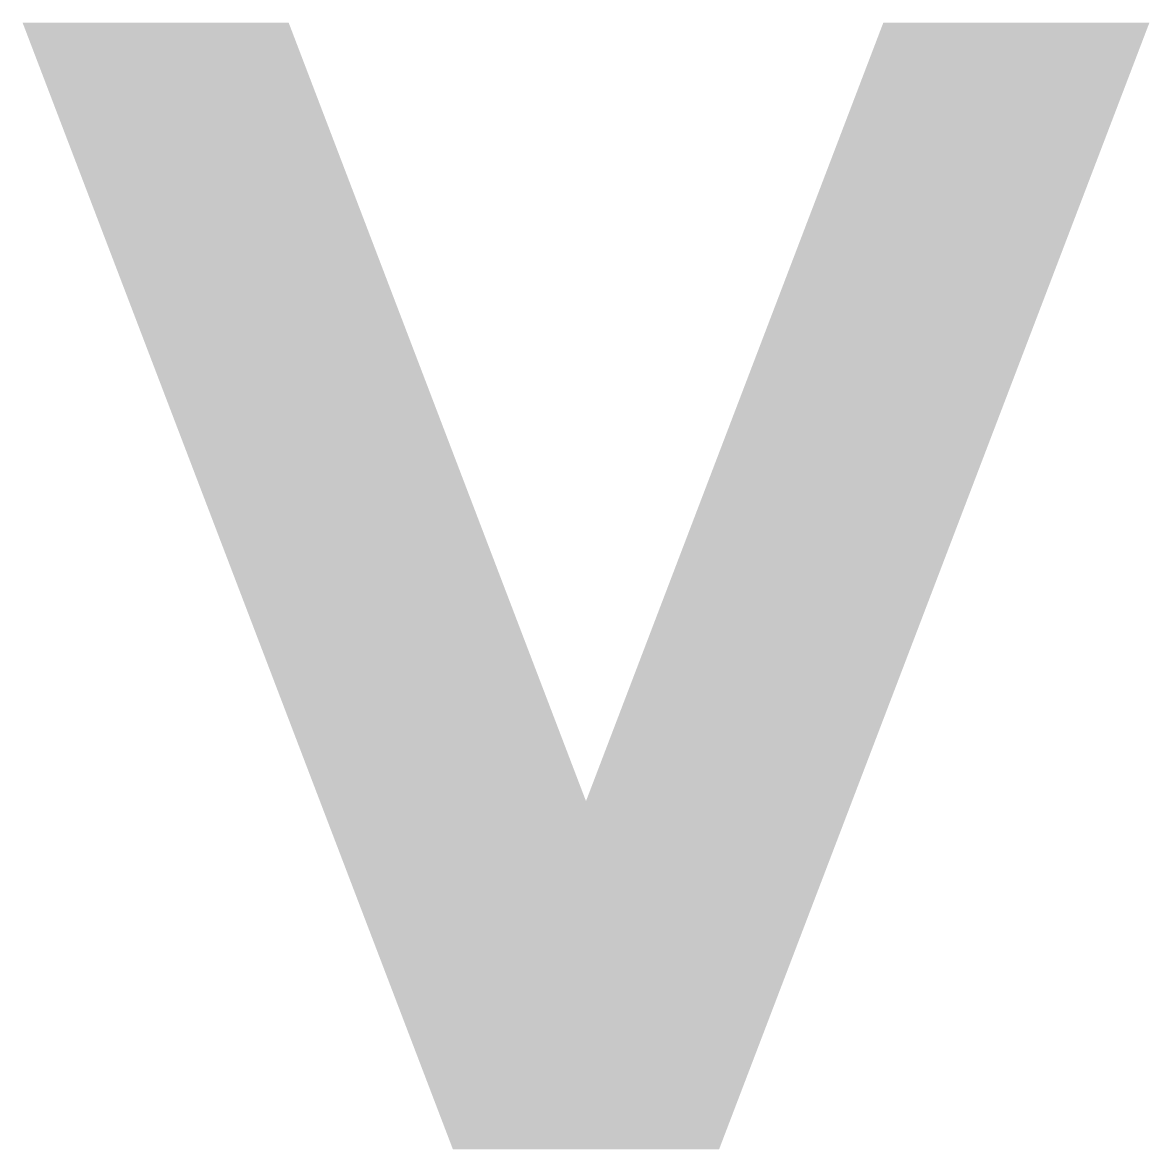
# Model space of a CAD drawing. Extents: x 0 to 0.72, y 0 to 0.72.
import ezdxf

# ---------------------------------------------------------------- set-up
doc = ezdxf.new("R2010")
doc.units = 0
doc.layers.get('0').update_dxf_attribs({"linetype": 'CONTINUOUS'})

msp = doc.modelspace()

# ---------------------------------------------------------------- linework, layer by layer
at = {"color": 0}
for points in [[(0, 0.72), (0.17, 0.72), (0.275, 0), (0.445, 0)], [(0.275, 0), (0.445, 0), (0.55, 0.72), (0.72, 0.72)]]:
    msp.add_solid(points, dxfattribs=at)

doc.saveas('drawing.dxf')
